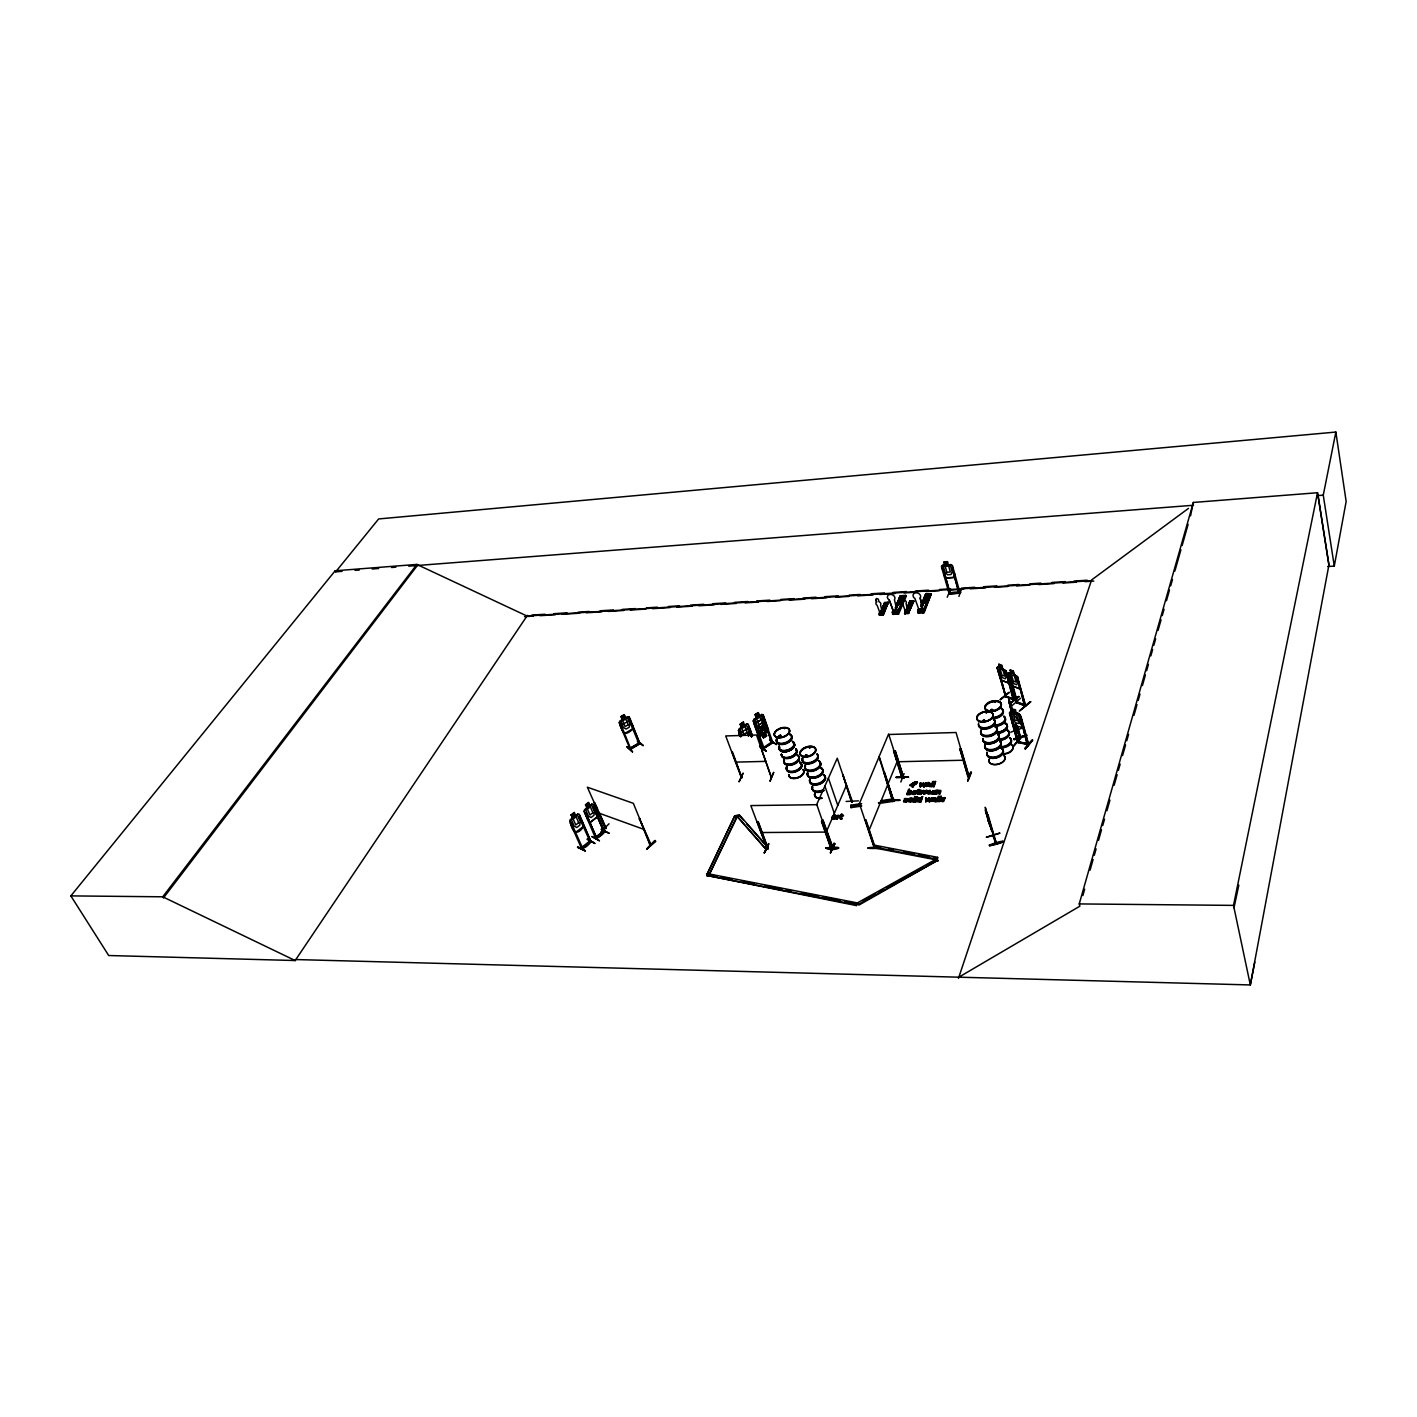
<?xml version="1.0" encoding="UTF-8"?>
<svg xmlns="http://www.w3.org/2000/svg" width="1417" height="1417" viewBox="0 0 1417 1417"><rect width="100%" height="100%" fill="white"/><g stroke="black" fill="none" stroke-linecap="round" stroke-linejoin="round"><path stroke-width="1.5" d="M925.762 801.827L928.773 799.153L925.762 801.827L925.638 797.86L926.541 801.048L929.269 797.806L926.541 801.048M920.147 786.364L923.282 784.31L920.324 786.931L920.2 783.034L921.227 783.566L920.2 783.034M920.341 793.821L920.395 790.438L920.519 794.388L923.317 791.164L920.519 794.388M920.324 786.931L920.377 783.583M1008.745 701.202L1009.79 702.619M1008.869 701.149L1011.224 706.02M638.748 744.173L639.51 742.614L629.697 748.707M629.467 748.548L630.654 748.141M639.811 743.518L630.016 749.292M931.536 793.573L933.059 790.881L935.858 791.04M627.2 747.166L632.549 751.86L627.111 746.688M604.563 830.61C604.652 831.673 602.455 835.322 595.884 839.006L584.158 811.516L584.654 809.621L591.881 804.006M593.333 806.964L594.184 806.291L593.068 806.822L604.049 832.151M912.194 793.874C911.804 792.209 914.107 790.243 915.648 791.147C914.603 794.902 911.68 789.57 916.516 791.341M999.339 671.676L1005.663 696.827L997.054 667.602L1001.341 680.213L1008.373 682.941L1008.603 679.947M590.411 840.6L589.49 841.237L590.765 840.671M577.64 814.084L579.305 814.244L590.907 841.45M589.578 841.609L581.767 848.978L570.396 823.312L571.246 822.657L582.688 848.34L582.086 847.083L589.631 841.167M582.812 848.234C579.234 846.126 582.546 852.591 591.048 841.787M894.924 610.072L894.8 611.258M898.396 611.967L897.882 610.355L898.803 611.967M1019.691 688.786L1017.424 676.954M1020.027 685.917L1019.779 688.928L1012.801 686.005M581.2 847.844L581.501 848.836L590.818 841.521L579.712 816.086L578.845 816.741L590.393 842.283L589.791 841.485M926.364 800.481L926.505 797.842M760.876 747.928L766.136 751.099L759.547 746.033M924.256 786.86L923.973 785.549L926.629 782.91L924.256 786.86L923.299 786.311L923.955 783.53L921.085 786.169L921.068 783.016M926.86 790.332L923.512 793.768L924.469 794.317L926.86 790.332L924.362 793.555L924.167 790.952L921.28 793.609L921.263 790.42L918.889 791.023L919.102 789.499L917.136 790.969L917.879 790.491M919.792 609.487C920.713 610.479 920.341 609.204 920.058 608.867C920.005 608.407 922.006 611.595 919.987 612.091L919.172 609.31L920.873 609.204L919.172 609.31M881.108 612.303L880.736 613.331L880.648 612.357M906.26 610.745L907.11 613.012L905.268 611.028L905.002 613.154M912.619 798.674L911.113 801.313L908.421 801.331M908.208 801.42L909.059 799.294L911.68 798.55A2.072 1.258 -17 0 1 912.637 798.993M895.03 611.312L895.385 610.514M920.536 610.16L919.757 610.213M771.255 777.225L761.956 750.833M892.568 800.552L899.813 800.038M893.649 800.835L884.421 773.664L892.852 801.615L879.018 756.944L859.393 803.581L874.147 847.703M1017.424 742.402L1018.717 742.278M1018.451 741.286L1017.087 741.357L1018.841 742.295M1024.509 705.772L1025.766 705.808L1017.53 678.336L1024.402 705.684M1025.642 705.772L1016.52 702.212M650.137 844.249L649.996 843.576M874.696 846.091L875.104 847.065L873.882 846.905L874.714 845.896L874.395 847.083L936.318 859.074L937.576 857.32L875.617 845.4L874.324 847.1M1016.981 701.876C1014.253 700.954 1019.089 701.238 1017.247 702.85L1009.294 675.183L1017.123 702.885M1013.651 699.077L1005.751 696.137M878.434 802.677L893.33 800.446L893.507 798.816L880.736 800.729M878.699 803.51L893.596 801.296L893.507 798.816M1013.173 699.732L1006.088 672.402L1014.359 699.732L1005.485 696.225M1022.755 724.246L1022.454 727.506L1022.808 724.37M997.745 666.893L1006.159 670.95L1014.041 700.033L1004.936 696.438M852.148 802.252L852.148 800.605M852.396 801.597L842.867 774.762L851.351 801.756M954.332 577.374L954.739 574.151M851.192 801.296L851.652 800.516M1000.65 699.661L1009.258 692.293L1000.26 699.573M1000.278 699.52L1008.939 692.612M832.913 847.472L822.958 820.319L821.523 821.417L830.911 848.517L832.718 848.092L822.958 820.319M1011.915 705.701L1020.506 698.298M605.626 827.315L604.51 827.404L605.466 827.687M605.218 828.006L606.175 828.29L599.196 812.313M861.695 806.043L851.05 807.637L850.979 805.175L861.607 803.581M851.05 807.637L850.979 805.175M734.715 815.909L706.87 874.714L734.715 815.909L739.143 814.722L767.872 847.189C770.086 849.297 764.578 848.624 768.191 848.659L758.237 821.701L757.139 821.718L767.252 848.305L764.241 852.945L768.758 844.018M880.559 848.269C863.148 849.19 864.211 846.976 880.577 847.384M994.167 701.929L995.301 702.336L994.769 701.486M991.439 710.732L991.014 709.793L990.926 710.962M992.042 710.661L992.396 709.634L992.732 710.608M992.573 710.236L991.28 710.448M983.239 720.899L983.947 720.013M986.073 712.875L986.551 711.83L986.409 712.928M987.277 712.45L986.445 711.848M982.318 721.111L983.575 721.164M825.881 847.791C830.681 852.733 852.255 845.117 825.881 847.88M748.459 736.397L749.026 732.926L747.857 733.652M826.005 848.393L838.457 848.234M906.366 611.418L905.87 611.737M935.202 792.085C928.879 789.216 939.028 791.359 932.563 792.121M763.019 714.965L772.92 742.774L772.548 741.817M771.503 742.136L772.513 741.498L762.86 747.963M930.473 792.829L927.568 793.361L931.04 792.581L930.19 790.775L927.781 792.192L930.402 792.156L929.038 790.686L926.647 793.361L930.402 794.016L930.473 792.829L927.338 792.599L930.88 792.014L930.013 790.208L926.488 792.44L928.418 793.821L930.42 792.829M930.402 792.156L929.534 791.235L927.781 792.192M1327.658 566.499L1334.283 566.091L1346.15 501.441L1335.859 432.061L378.64 518.941L335.67 571.848L335.174 570.785L416.864 564.427L526.982 616.023L1091.338 580.704M763.993 747.521L763.037 747.857M764.117 748.3L754.57 722.333L753.649 722.9L763.125 748.902L753.366 721.04M762.895 748.743L772.743 742.49L772.23 741.587M900.805 782.007L904.099 773.629M915.843 792.386L915.736 791.43L913.239 792.44M1013.934 746.015L1020.329 738.027M1254.824 962.09L1250.325 984.939L295.816 959.557L295.161 960.531L162.725 896.802L70.85 895.898L108.702 955.519L295.303 960.531M947.229 597.212L950.205 590.039M1020.789 738.115L1013.828 745.59M748.087 735.086L748.814 731.491L746.617 725.539L744.58 725.504L743.394 722.068L740.294 724.246L741.481 727.452L740.205 729.56L742.419 735.529M1334.283 566.091L1323.265 495.171L1335.859 432.061M924.628 602.172L924.256 600.861M1317.544 492.726L1328.898 565.064L1250.325 984.939L1233.516 905.392L1317.544 492.726L1193.344 502.45L1079.24 903.922L1079.86 906.189L958.848 977.181M908.722 605.75L909.82 606.281L909.962 605.201M1234.012 907.73L1238.812 885.129M898.484 602.774L900.982 602.508L898.608 603.27M884.031 607.875L884.261 606.919M920.058 801.916L918.163 801.172L918.57 798.905A2.072 1.258 -16.8 0 1 919.757 798.444C922.201 799.773 914.408 804.165 918.358 798.338A2.072 1.258 -16.8 0 1 919.598 797.877A2.409 1.452 -16.8 0 1 921.156 798.054L921.333 798.621A2.409 1.452 -16.8 0 0 919.757 798.444L917.578 799.843L917.561 801.774L920.891 801.898L922.573 796.567L921.156 798.054M935.415 799.454L932.935 797.824L936.106 798.037L935.397 801.703L931.642 800.818A1.824 1.098 -16.5 0 1 931.624 800.198L935.503 799.011L931.801 800.747A1.824 1.098 -16.5 0 0 931.819 801.384L934.529 800.782M570.059 821.488L570.537 819.699M591.881 804.148C596.522 804.413 596.805 812.915 597.46 816.741L590.216 822.409L587.825 819.982L584.265 811.48L584.725 809.656M929.853 784.557C923.246 778.518 938.532 787.356 926.24 786.063A1.789 1.08 -16.6 0 1 926.098 785.301L929.942 784.132L926.275 785.85A1.789 1.08 -16.6 0 0 926.293 786.47L928.967 785.868M907.978 793.963C913.841 787.834 906.154 797.771 909.696 791.093C914.868 793.396 903.816 794.884 908.297 794.6C911.804 795.947 913.451 788.986 909.165 790.81C912.424 789.588 912.105 795.734 907.801 793.396M809.78 747.078L809.479 748.07M810.241 747.822L809.497 747.91M805.281 755.544L805.122 756.448M805.99 756.359L805.919 755.031L807.442 755.615M1082.854 895.579L1084.66 889.221M1090.08 870.127L1093.092 859.517M1094.296 855.283L1096.103 848.907M1098.494 840.423L1101.505 829.813M1102.709 825.58L1104.516 819.221M1106.925 810.737L1109.936 800.127M1114.134 785.266L1117.145 774.674M1118.35 770.423L1120.156 764.064M1122.565 755.58L1125.559 744.97M1126.763 740.719L1128.57 734.36M1133.99 715.266L1137.001 704.656M1138.205 700.423L1139.994 694.047M1142.403 685.562L1145.414 674.953M1146.619 670.719L1148.425 664.36M1150.834 655.876L1152.641 649.5M1153.845 645.266L1155.634 638.89M1158.043 630.406L1161.054 619.796M1162.259 615.563L1164.066 609.204M1166.474 600.719L1169.468 590.11M1170.672 585.859L1172.479 579.5M1174.888 571.016L1180.91 549.796M1182.115 545.563L1188.119 524.343M1190.528 515.859L1193.344 502.45M915.825 783.53L916.321 781.794C919.385 782.45 913.575 785.992 917.313 781.777M916.002 784.079L916.321 781.794M935.84 790.686C935.131 792.546 929.269 793.059 934.919 792.882C936.867 794.494 929.942 795.203 931.394 791.979C945.493 786.258 925 796.885 935.45 793.325M780.094 735.653L780.944 736.114A8.006 4.534 -19.4 0 0 779.261 737.194L779.031 736.787A8.112 4.588 -19.4 0 1 780.714 735.653C780.678 738.487 778.659 734.591 780.82 736.521M784.628 728.551L783.601 728.09M780.413 736.557L779.704 735.848M916.48 791.005C915.754 792.847 909.927 793.378 915.541 793.183C917.277 794.795 910.724 795.486 912.052 792.28C924.097 786.86 907.482 797.31 915.843 793.059M1019.709 736.769L1016.255 724.122M1017.565 726.726L1020.541 737.159M629.644 748.406L630.282 749.54L619.76 724.512L620.859 724.122L619.76 724.512M1017.317 729.932L1016.467 729.436L1017.583 730.924M1016.786 730.499L1020.47 737.23M958.459 978.35L1091.586 579.96L1188.456 508.402M831.938 817.007L832.133 818.884L833.975 819.327A2.072 1.24 -18.9 0 0 835.268 818.867L836.225 815.643M880.896 612.215L880.931 613.118M995.549 842.566L995.938 841.574L996.293 842.672M740.489 736.539L738.487 730.57L741.339 727.417M738.434 730.641L739.072 728.834L746.794 723.981L748.3 724.335L752.516 736.273M895.013 610.196L896.075 613.455M993.104 836.119L992.608 834.347L993.034 836.136M753.95 719.322L753.313 721.129L753.95 719.322L761.62 714.487L763.196 714.894L768.351 729.489M632.744 728.958L632.584 725.203L632.761 728.976C623.887 737.974 622.329 731.349 619.229 722.741L619.831 721.023L627.66 716.683L629.29 716.967L640.023 743.748L630.246 749.504M967.598 776.126C970.415 774.231 965.349 776.941 969.21 776.799L961.116 749.115L959.964 749.15L967.935 776.835L969.086 776.799M968.183 776.481L959.964 749.15M967.9 780.838C977.145 753.685 960.815 799.046 971.477 772.371M920.235 609.611L920.66 609.363M961.116 749.115L959.858 749.434M944.926 798.922L944.342 797.558L941.543 798.161L943.421 800.109L940.392 800.853L942.606 801.668A2.037 1.24 -16.3 0 0 943.704 801.349C943.864 798.621 942.11 799.542 944.997 797.736M938.532 801.083L941.189 796.283L939.56 801.65L938.532 801.083L941.189 796.283M938.709 801.65L940.339 796.301M940.551 801.42L940.675 800.198M959.026 593.333L951.887 567.668L953.003 567.367L951.976 567.438L959.15 593.032M950.028 592.997C955.501 591.031 971.566 592.696 949.408 593.688M961.346 589.206L958.955 596.433M935.238 799.914L932.634 800.959L934.883 800.871C935.858 796.885 929.711 802.075 934.706 800.304L935.078 799.347M935.397 801.703C940.339 796.407 928.79 799.153 935.291 798.763M938.993 793.52L939.436 790.597L937.7 791.023L936.07 794.14L938.036 790.155L940.906 791.093L940.002 794.069L938.993 793.52L940.605 790.349L938.072 791.093M936.424 801.119L939.081 796.319L937.452 801.668L936.424 801.119L939.081 796.319M939.152 794.087L939.613 791.164L937.877 791.572L936.92 794.122M936.602 801.685L938.249 796.336M893.029 800.428L899.281 800.127L886.741 799.826M895.987 777.171L908.492 777.171L896.199 777.419M935.202 793.945L935.273 792.758M936.07 794.14L937.204 790.172M933.927 786.701L935.557 781.44L932.917 786.152L933.927 786.701L935.557 781.44M942.943 568.394L941.933 568.465L943.031 568.164L950.152 593.67M902.523 777.65L903.621 778.11M929.835 786.772C934.706 781.546 923.317 784.31 929.729 783.884M930.845 786.187L933.484 781.476L931.855 786.736L930.845 786.187L933.484 781.476M931.022 786.754L932.652 781.493M933.094 786.718L934.724 781.458M954.845 574.239L954.456 577.481L945.847 578.136L943.864 575.019M920.891 801.898L922.573 796.567M929.145 785.39L929.517 784.451C926.009 784.947 926.647 787.852 929.517 784.451M929.322 785.957L929.676 785.018M921.333 798.621L921.723 796.584M913.752 802.004L915.435 796.673L912.743 801.455L913.752 802.004L915.435 796.673M917.313 790.491L917.879 791.518C916.64 796.425 919.367 794.051 918.535 790.952L921.263 790.42M918.057 791.04L918.269 789.517M918.712 790.473L919.102 789.499M916.551 796.832C915.293 798.285 919.544 796.319 916.161 798.001L914.815 801.42L915.843 801.969L916.994 797.984L915.843 801.969M918.535 790.952L917.933 793.768L919.314 793.857M914.992 801.987L916.161 798.001M917.508 796.815L917.454 797.966M919.102 794.37L919.137 793.29M920.235 791.483L920.253 790.438L918.712 791.501M959.681 592.324L960.088 593.245L952.49 565.649L950.878 564.621L942.358 565.489L941.437 566.605L949.266 594.06L960.177 593.192M902.452 777.154L903.692 776.799M895.314 750.797L894.074 751.134L895.314 750.797L903.603 778.163L903.585 777.083M912.92 802.004L914.603 796.691M917.702 790.952L916.905 793.52L918.924 793.803M948.451 564.887L950.878 564.621M902.328 777.986L893.472 750.656M874.236 847.791L875.104 846.905L874.643 847.897L865.504 820.461M914.603 784.451L912.353 787.073C915.099 782.946 905.64 786.293 912.955 785.532M913.15 785.053C913.611 779.332 909.696 789.358 913.664 782.733M907.872 798.887C899.884 797.027 907.907 802.66 905.516 801.615A2.019 1.222 -17.2 0 0 906.614 801.296C905.073 798.267 909.732 797.488 904.648 800.251M913.203 787.055L913.628 784.947M913.823 784.469L914.78 782.025L909.891 785.018M914 785.036L914.78 782.025M913.806 785.514L914.78 785.018M944.785 565.188L942.305 565.312M906.012 800.074L907.553 800.499L906.791 801.863A2.019 1.222 -17.2 0 1 905.693 802.164L903.692 801.933L903.78 800.729M906.738 794.034L909.431 789.304L908.952 791.536M910.068 785.585L914.957 782.574M906.915 794.583L908.616 789.322M908.775 790.987L909.431 789.304M912.353 787.073L912.778 784.965M604.935 828.378L604.545 827.457M868.692 831.248L887.892 784.345M888.052 783.831L897.28 761.283M1017.565 702.566L1010.693 677.574M1017.601 676.865C1014.519 674.421 1008.922 669.603 1010.02 674.12L1011.72 680.39L1013.952 683.667L1016.786 684.765L1017.583 682.657L1015.9 676.37L1014.076 674.669L1017.601 676.865L1025.43 706.091L1016.237 702.549L1016.503 701.273M924.415 610.479L923.494 608.849L923.105 612.038L918.429 612.339L918.393 609.186L917.614 611.046L919.279 612.835M930.579 594.538L922.272 612.835L923.406 612.782L931.093 593.776L925.602 594.148L921.192 605.041M922.662 612.605L929.269 596.38M929.694 596.557L922.981 612.782L929.818 596.522M930.331 595.601C917.313 595.158 931.235 599.178 931.093 593.776M923.459 612.764L931.182 594.095L924.15 612.711L917.915 613.136M858.436 800.871L846.108 801.437M920.554 609.682L920.147 608.796M922.006 604.97L925.602 594.148M921.528 606.99L926.771 594.396M921.812 606.742L925.195 598.647M922.113 606.937L925.496 598.824M919.598 613.012L925.62 598.789M830.468 852.804L834.082 843.292L834.896 843.823L830.468 852.804L834.011 843.274L830.557 852.715M834.861 843.77L830.628 852.733M918.11 612.693L918.818 609.151M920.625 606.635L925.691 594.485L931.182 594.095M830.575 847.543L832.169 847.313L830.663 847.773M830.823 847.189L831.141 848.517L821.647 821.098L823.383 820.319M832.062 847.171L831.992 848.553L816.741 804.431L837.27 758.219L852.042 802.341L852.06 800.623M922.963 610.408L920.2 597.956A3.932 3.082 21.9 0 0 918.818 593.581A3.932 3.082 21.9 0 0 913.575 593.936A3.932 3.082 21.9 0 0 914.904 598.452L919.279 610.656L923.884 610.178L923.494 608.849M909.838 601.499L913.593 600.985L908.084 613.437L913.965 601.198L909.891 601.003L911.025 601.41L905.109 613.667L910.546 601.446M908.102 612.959L908.651 610.816L908.97 611.914L905.321 612.144L904.985 611.046L906.313 611.559M907.836 612.073L907.588 613.49L912.778 601.304M908.332 613.437L913.54 600.755M908.527 613.278L913.664 601.091M905.144 613.632L904.985 611.046M905.445 611.241L906.03 612.976M910.67 601.18L904.595 613.685L909.891 601.003M910.741 601.304L905.286 613.632M842.3 814.208L842.07 815.749L841.485 814.226L836.526 819.221L838.634 815.236M842.141 818.07C837.996 820.904 842.052 812.189 840.139 818.831C844.337 819.699 839.342 817.857 841.68 815.678L843.558 815.731L841.875 815.2M840.494 816.245L841.485 814.226M841.68 815.678L840.99 818.53L842.336 818.619M843.381 815.182L841.857 816.227M893.702 614.305L892.037 612.534L892.834 610.674L892.852 613.827L897.475 613.526L897.882 610.355M905.534 611.878L902.629 603.677A2.604 2.037 22.4 0 1 902.098 600.418L902.151 600.312M892.639 614.376L893.33 612.321L897.422 611.754M900.202 596.451L906.331 595.99L898.52 614.181L896.642 614.323L903.975 597.921M896.926 614.075L904.737 595.725L897.032 614.075M905.693 595.353L897.705 614.252L905.693 595.353L900.273 595.725L895.739 606.547M836.526 819.221L837.819 815.236M837.341 819.221L838.209 816.227L840.564 815.785M841.043 816.245L838.403 815.749M892.852 613.827L893.649 611.967L898.272 611.666M896.111 606.299L900.486 596.22M900.787 596.415L896.43 606.494L900.911 596.38M894.428 611.453L895.314 610.692L893.489 610.975L894.393 613.561M895.154 610.337L894.499 611.117M896.022 608.478L901.425 595.972M896.306 608.247L900.663 598.169M900.22 600.347L893.277 614.517M826.359 831.814L846.445 785.337M895.137 608.141L900.273 595.725M885.714 602.951L880.152 614.943L885.767 602.933L884.704 602.756L888.3 602.508L883.34 614.872L879.16 615.137L884.633 602.526L888.246 602.296L882.33 614.783M889.256 600.011L893.702 612.144L889.256 600.011A3.897 3.047 22.9 0 1 887.892 595.53A3.897 3.047 22.9 0 1 893.082 595.175A3.897 3.047 22.9 0 1 894.428 599.674L897.351 611.896M883.305 614.872L888.246 602.296M884.704 602.88L880.152 614.943M879.957 615.102L885.395 602.703M881.675 614.482L881.161 612.551L879.992 612.729L880.559 614.553M879.585 612.534L879.922 613.614L883.535 613.384L882.915 612.321L882.649 614.429L879.585 614.624L879.585 612.534L879.036 613.774L879.727 615.084L884.633 602.526M888.3 602.491L882.153 614.96M882.561 614.907L887.874 602.792M882.171 608.106C891.807 606.299 879.408 610.585 882.72 606.883L886.333 606.653M876.609 601.959L875.954 599.586L876.609 601.959A2.586 2.002 23.3 0 0 877.123 605.307L880.116 613.348L883.198 613.189L882.915 612.321M767.961 847.384L766.615 847.401L767.075 848.712M764.241 852.945L768.669 843.558L767.624 846.941M767.837 847.384L766.579 847.773L767.713 847.756M768.191 848.659L767.164 848.322M757.139 821.718L758.237 821.701M743.766 820.408L739.461 815.537L737.283 816.706L709.191 874.714L736.982 815.891L765.959 849.226L768.191 848.021L746.635 823.649M742.083 777.49L741.605 776.835M739.107 781.688L743.146 773.097L739.107 781.617M731.827 751.63L741.888 777.827L732.359 751.612M876.538 598.505L875.919 599.692M984.673 720.527L983.239 721.306M995.407 702.23L995.23 702.194M992.927 710.413L991.741 709.598M874.803 847.791L865.397 819.646M926.381 601.074L924.858 601.906M622.329 719.783L621.071 721.784L623.427 727.541L626.101 729.029L629.201 727.222L629.856 723.804L627.536 718.029L625.446 717.976L624.188 714.664L620.859 716.595L622.329 719.783L619.229 722.741M908.722 605.998L909.997 605.378M900.911 602.615L899.37 603.429M805.547 756.235L806.751 756.005M806.858 755.97L806.362 754.942M940.392 800.853C947.07 802.695 937.824 797.08 944.767 798.356M295.161 960.531L527.425 615.35M599.178 840.494L591.792 836.491L599.462 840.936M585.203 850.909L577.445 847.242L585.327 850.926M577.853 846.87L585.044 850.501M903.515 801.367L906.154 800.711M929.747 801.774L932.156 797.753L929.463 800.446L929.747 801.774L928.596 798.586M931.306 797.771L929.641 801.012L929.269 797.806M924.469 794.317L926.027 790.349M925.797 782.928L924.15 786.116L926.629 782.91M945.157 798.302C939.152 797.771 945.582 799.011 943.527 800.782A2.037 1.24 -16.3 0 1 942.429 801.101L940.64 800.198M856.346 905.569L857.356 902.912L936.46 858.985L937.788 860.278L858.879 905.109L857.356 902.912L708.252 873.775L706.888 875.476L856.346 905.569L857.639 903.763M907.836 798.887L905.534 799.914M875.617 845.4L874.608 847.951L936.584 859.924L937.576 857.32M997.054 667.602L997.781 666.681L999.941 667.62L999.02 664.254M932.156 797.753L928.79 801.225M162.725 896.802L416.864 564.427M163.433 897.971L417.36 565.507M887.609 602.544L882.1 614.943L882.667 613.526M1019.886 688.839L1012.712 686.076L1008.39 673.482L1009.134 672.561L1008.497 673.553M897.687 614.234L897.067 612.215M902.115 777.012L903.568 776.799M904.577 613.667L908.811 613.384M923.317 612.746L923.158 610.692L918.889 610.833L918.393 609.186M707.225 876.291L708.252 873.775M70.85 895.898L335.174 570.785M924.167 790.952L923.299 790.403L921.28 793.609M923.955 783.53L923.105 782.981L921.085 786.169M1010.392 711.972L1009.4 712.928L1017.53 742.437L1028.317 744.687M1025.731 748.672C1047.234 722.422 1010.604 766.686 1032.107 740.577M1027.006 743.73L1018.398 741.87L1028.157 743.712M1027.856 743.748L1027.042 743.518M1013.438 745.997L1020.311 738.098M1022.667 724.335L1020.293 715.142L1028.423 744.722L1027.36 744.58L1020.098 716.683L1021.108 716.896L1028.671 744.439L1017.725 742.065L1009.612 712.893M1021.108 716.896L1019.85 716.949M1010.959 715.107L1009.967 714.894L1010.959 715.107L1018.593 742.579L1011.791 716.949M1014.023 725.557L1011.986 721.944L1013.934 725.663L1022.543 727.399M1010.215 711.954L1018.788 713.637L1020.329 715.213M1011.773 709.031L1015.493 709.704L1016.255 713.318L1018.38 714.841L1020.116 721.218L1019.036 723.538L1015.652 722.812L1013.084 719.712L1011.348 713.353L1012.854 712.592C1010.764 717.657 1006.902 686.058 1009.559 701.256M605.094 831.868L593.369 804.413M603.677 831.248C583.343 844.656 605.768 835.091 604.404 830.699M996.133 842.318L995.956 843.611L985.222 807.283L993.76 836.083M996.434 843.328L993.069 834.206M992.892 835.552L995.761 843.469M991.493 709.474L991.103 710.395M991.121 710.147L992.343 709.811M982.867 720.58L984.425 719.96M984.567 720.722L983.54 721.271M994.84 701.539L994.681 701.982M832.594 816.794L833.285 816.227A2.09 1.258 -18.8 0 1 834.595 815.767L835.516 815.767A2.055 1.24 -18.8 0 1 836.42 816.192L834.578 818.654L831.992 818.619M832.417 816.245L833.107 815.678A2.09 1.258 -18.8 0 1 834.4 815.218L835.322 815.2M805.812 756.341L805.936 755.102M908.864 605.803L909.803 605.378M898.679 602.845L899.777 602.26M650.19 844.567L649.429 843.877L651.112 844.833L639.457 818.707L649.96 844.904M646.825 848.978C671.817 823.543 629.343 865.468 655.628 841.22M646.719 848.996L655.628 841.237M784.664 728.444L784.168 728.356M640.254 818.991L639.156 818.991M609.027 823.773L600.879 831.992M597.584 808.54L594.396 802.607L605.856 828.608L587.364 787.214L633.328 803.315L650.527 845.17M903.851 777.738L902.452 776.835M772.708 741.729L771.68 742.366M1021.232 709.492C1051.467 684.57 998.046 729.17 1029.787 701.911M1017.052 702.159L1025.501 704.816L1024.526 704.745M1012.836 698.935L1013.987 698.74M1018.628 696.402L1009.648 703.771L1009.719 702.832M1010.817 705.613L1009.807 703.47L1019.036 696.633M1010.356 703.594L1019 696.562L1009.878 703.275M1005.893 695.534L1004.671 695.464L1005.68 695.853M1008.373 682.941L1001.376 680.125L999.605 676.476M1010.835 682.463L1012.765 686.076M1018.362 678.654L1017.211 678.566M1008.39 673.482L1016.361 702.566M1010.321 670.206L1013.332 671.127L1014.165 674.581M1002.651 668.753L1001.908 665.246L998.808 664.183L1000.367 674.474L1002.598 677.716L1005.379 678.796L1006.159 676.706L1004.458 670.454L1002.651 668.753L1006.159 670.95M1006.92 672.721L1005.787 672.632M1010.286 669.975L1011.224 673.571L1010.179 670.046L1013.332 671.127M998.471 669.851L1005.946 696.827L997.657 669.533L998.772 669.603M603.642 831.69L595.636 838.014L596.043 838.917M594.733 843.505L587.134 839.006L594.555 842.956M601.393 829.636L609.328 833.161M944.926 565.277L943.403 566.481L945.068 572.397L947.619 574.788L951.037 574.523L952.171 571.83L950.506 565.914L948.363 565.011L947.601 561.628L943.881 562L944.926 565.277L944.059 562.035M597.46 816.741L590.216 822.409M575.957 832.151L583.184 826.625L582.918 822.675L583.308 826.678C575.851 839.059 570.059 827.51 570.36 819.593L577.711 813.978M585.522 812.685L584.672 813.34L585.788 812.827L596.805 838.386L585.788 812.827M571.104 814.757L574.31 812.384L575.639 815.731L577.658 815.59L580.244 821.47L579.783 825.208L576.878 827.475L574.222 826.164L571.618 820.266L572.716 817.999L571.104 814.757L572.574 817.981M1017.583 731.03L1015.83 724.654M991.298 709.563L991.138 710.625M992.431 710.378L990.961 710.785M992.644 710.466L991.51 711.033M806.45 755.863L805.529 755.952M805.299 756.572L806.946 756.093M884.669 607.698L884.846 606.919M769.714 740.241L776.693 744.403M767.748 731.172C759.76 737.938 757.67 731.154 763.55 737.726M765.605 732.66L768.475 729.454M763.48 737.672L766.526 735.742M772.956 742.65L763.373 748.778M744.067 734.484L747.149 732.536L744.97 726.567L741.87 728.515L744.067 734.484L747.149 732.518L749.735 734.024M756.412 729.684L758.573 732.217L766.207 727.293L766.278 723.485M758.573 732.217L766.278 727.346M738.788 732.412C740.825 730.711 737.212 734.732 740.259 736.379M747.999 726.921C748.477 724.087 749.593 735.405 751.612 736.84M762.576 717.285C764.595 715.603 761 719.606 764.011 721.253M755.544 727.134L755.456 723.201L763.249 718.384L765.41 720.916L763.178 718.33L765.339 720.863M740.719 736.663L740.613 732.713L748.442 727.86L750.62 730.41L748.335 727.984M755.651 723.308L763.214 718.543M755.031 714.699L758.343 712.627L755.031 714.699L756.341 717.941L755.084 720.049L757.245 726.018L759.813 727.523C764.188 732.359 759.122 738.416 761.584 729.33C755.615 728.232 758.981 723.981 762.009 728.232L763.728 723.343L762.948 728.497L766.314 730.818L762.576 729.613L761.921 733.475L765.003 731.509L762.86 725.575L763.604 722.015L761.46 716.046L759.423 716.01L758.201 712.751M743.464 722.121L740.081 724.158L741.41 727.399M744.651 725.327L746.724 723.928L748.282 724.494M949.266 593.776L949.904 592.749M958.884 592.111L959.876 592.023M910.954 785.089L913.841 783.3M643.123 745.555L637.88 740.967M637.331 741.286L643.159 745.59L637.845 740.914M628.776 719.234L629.874 718.844L628.776 719.234L639.173 744.244M620.469 725.699L630.494 719.907M624.915 733.315L632.62 728.905M621.053 716.683L624.188 714.877M625.393 717.923L629.29 716.967M863.431 900.539L875.015 894.127M878.859 891.984L882.72 889.841M886.581 887.697L923.229 867.346M927.09 865.202L936.743 859.836L938.054 861.129M857.356 902.912L858.596 904.259L937.788 860.278M765.658 848.411L767.872 847.189M772.194 743.181L762.807 717.445M1027.166 743.181L1027.36 744.58L1022.383 725.15M638.624 743.447L630.317 747.963L630.955 748.778M838.598 816.298L840.104 815.838M924.592 600.95L926.505 601.145M630.724 748.885L620.681 723.963M784.026 728.373L784.593 728.249M1017.459 741.073L1018.292 742.614M1024.456 704.462L1025.199 706.056M1024.704 705.453L1017.53 678.336M1009.577 701.025L1010.64 704.444M1011.348 705.879L1013.686 714.221M1012.96 709.864L1014.111 714.079M1023.074 727.718L1010.728 732.199M1013.846 738.895C1052.902 726.85 987.614 747.946 1026.404 734.909M1026.705 735.76L1014.165 739.833M985.523 811.392L988.605 819.788L988.039 817.574M986.037 812.242L991.333 829.122M989.739 825.261L988.411 821.01M594.786 843.363L587.4 839.378M987.915 814.527L996.417 843.469L995.407 841.964M986.427 837.164L999.711 833.037M986.48 837.341L999.782 833.231M989.332 845.028C1013.261 836.437 1001.234 845.028 989.367 845.134M989.509 845.577L1002.882 841.45M989.651 845.984L1003.041 841.893M608.849 833.426L601.251 829.104M915.648 793.679L912.194 793.573M935.043 793.378L931.554 793.272M1013.066 698.404L1014.041 700.033M1016.627 702.247L1024.225 704.993M949.762 593.085L948.805 593.121M876.503 598.612L877.761 598.806M902.027 597.035L903.869 597.956M853.388 805.688L857.639 805.051M883.145 801.243L887.396 800.605M850.767 806.804L861.412 805.21M991.687 709.421L992.679 709.527M806.131 755.048L807.123 755.137L806.22 755.19M335.67 571.848L342.117 571.334M355.012 570.342L359.316 570.006M372.21 568.996L378.658 568.5M391.553 567.508L395.857 567.172M408.751 566.162L1193.539 505.249M1316.676 495.684L1323.265 495.171M954.367 577.304L945.936 577.959L941.596 566.57M901.07 601.977L897.457 602.225L901.177 602.296M905.569 611.79L908.014 611.63M892.533 614.181L898.537 614.163M531.836 615.067L545.067 614.252M553.87 613.685L567.101 612.852M578.118 612.162L589.135 611.471M600.153 610.78L613.366 609.965M622.187 609.399L635.418 608.584M646.435 607.875L657.453 607.185M668.47 606.494L679.487 605.803M690.504 605.112L703.735 604.297M712.538 603.731L725.77 602.916M734.573 602.349L747.804 601.517M756.625 600.967L769.838 600.135M780.856 599.444L794.087 598.629M802.89 598.063L816.121 597.23M824.942 596.681L838.155 595.848M849.173 595.158L860.19 594.467M871.207 593.776L884.438 592.961M893.241 592.395L906.473 591.562M915.293 591.013L928.507 590.18M939.524 589.49L950.541 588.799M961.558 588.108L974.79 587.293M983.611 586.727L996.824 585.894M1007.841 585.203L1018.858 584.513M1029.876 583.822L1040.893 583.131M1051.928 582.44L1065.141 581.608M1073.962 581.059L1087.176 580.226M524.52 616.661L533.341 616.112M539.966 615.687L555.411 614.73M562.018 614.305L579.677 613.207M586.301 612.799L601.747 611.825M608.354 611.418L623.799 610.461M630.423 610.036L645.869 609.08M652.493 608.672L670.135 607.556M676.759 607.149L692.205 606.175M698.829 605.768L714.274 604.811M720.881 604.386L736.326 603.429M745.165 602.88L758.396 602.048M767.217 601.499L780.466 600.666M789.287 600.117L804.732 599.161M811.356 598.736L826.802 597.779M835.623 597.23L848.872 596.398M857.692 595.848L873.138 594.892M879.744 594.467L895.19 593.51M904.028 592.961L917.26 592.129M926.08 591.58L939.329 590.747M948.15 590.198L963.595 589.242M970.22 588.817L985.665 587.86M994.486 587.311L1007.735 586.479M1016.556 585.929L1029.787 585.097M1038.626 584.548L1054.053 583.591M1062.892 583.042L1076.123 582.21M1084.944 581.661L1093.782 581.112M772.07 743.216L767.571 731.172M888.796 734.502L956.032 732.5L968.909 776.888M893.755 751.028L901.885 778.039L901.478 777.03M771.344 777.225L756.501 734.998L725.717 735.937L741.428 777.827M735.512 762.116L766.101 761.372M897.457 761.761L964.198 760.221M968.041 776.534L969.317 776.498M896.129 777.579L908.51 777.207M916.498 782.343L917.472 782.326M910.777 784.522L912.973 784.487M887.06 800.215L899.848 800.074M893.436 800.463L899.689 800.357M913.062 791.873L915.665 791.82M927.604 791.642L930.225 791.589M932.404 791.554L935.025 791.518M886.759 799.914L899.157 799.702M893.064 800.18L899.228 800.392M1017.229 730.251L1015.528 724.016M916.321 797.417L917.685 797.381M926.683 798.409L925.638 797.86M1020.116 736.557L1017.264 726.089M816.777 804.697L750.833 805.582L767.058 848.748M735.033 816.723L737.283 816.706L765.959 849.226M760.929 832.541L826.394 832.08M831.159 848.163L832.257 848.11M876.485 847.791L868.019 848.004L876.485 847.933M706.552 873.899L708.854 873.899M1079.24 903.922L1233.516 905.392M900.008 601.942L901.017 602.686M902.328 596.982L903.55 597.443M1017.034 731.154L1015.103 724.158M894.198 750.833L902.682 778.128L903.887 778.057L895.207 751.099M605.75 828.644L594.396 802.607M888.707 848.712L892.993 849.527M903.674 851.599L914.355 853.654M918.623 854.469L929.304 856.523M933.573 857.356L937.859 858.171M708.571 874.59L717.215 876.291M721.536 877.141L732.341 879.248M743.146 881.356L753.95 883.482M764.737 885.59L782.025 888.973M786.346 889.805L790.668 890.655M801.473 892.763L818.76 896.146M823.082 896.996L840.37 900.38M844.674 901.23L855.478 903.337M706.888 875.476L856.045 904.719M1013.757 700.016L1006.088 672.402M1012.677 709.864L1015.174 711.476L1012.996 711.015M1018.788 713.637L1016.343 713.229L1018.77 713.743M760.221 735.937L758.662 735.529L755.668 727.098M758.644 735.689L760.203 736.078M761.62 714.487L763.196 714.894M1005.521 696.19L1004.972 695.216M989.066 759.618L989.066 759.406A8.325 4.959 -15 0 0 998.312 764.011A8.325 4.959 -15 0 0 1003.891 755.385M814.828 793.361L814.917 793.396A8.041 4.765 -19 0 0 822.055 798.285A8.077 4.782 -19 0 1 814.934 793.396M598.399 812.915L644.186 829.476M893.666 800.658L884.739 772.761M589.879 805.565L588.498 802.394L585.398 804.803L586.992 808.044L585.894 810.311L588.462 816.192L591.102 817.52L593.971 815.271L594.432 811.551L591.899 805.653L589.897 805.795L588.445 802.589M579.712 816.086L578.845 816.741M571.246 822.657L570.396 823.312M1031.842 740.046L1024.987 747.999M950.825 564.798L952.348 565.773M754.57 722.333L753.649 722.9M769.52 739.709L776.321 744.633M751.435 732.908L751.524 736.84M759.671 746.44L766.243 751.116M759.636 746.546L766.083 751.134M874.997 846.976L865.84 819.646M908.191 801.119L910.281 802.111A2.09 1.258 -17.1 0 0 911.592 801.65L912.459 798.426A2.072 1.258 -17 0 0 911.503 798.001L910.564 798.019A2.108 1.275 -17.1 0 0 909.253 798.48L908.368 801.685M624.188 714.664L625.517 717.799M627.058 746.759L632.549 751.86M756.448 729.56L758.626 732.058M1022.525 726.726L1012.447 712.45M1012.748 698.687L1013.12 699.768M1011.366 705.967L1010.516 704.444L1013.084 713.105M1011.543 709.811L1012.553 711.954M1016.821 730.463L1020.01 737.407M903.78 597.584L904.56 600.241A2.604 2.037 22.4 0 1 906.048 603.553L907.978 611.719M569.988 821.453L573.761 829.901M593.068 806.822L604.173 832.487M629.697 718.702L639.864 743.836M1026.528 735.352L1013.987 739.373M988.499 821.045L989.349 823.614M758.095 822.002L767.89 848.748M739.709 731.845L741.392 735.954M738.558 730.623L740.436 735.724M748.69 726.195L752.303 736.114M758.272 712.574L759.423 716.01M822.781 821.081L832.505 848.287M824.889 786.098L834.33 813.393M828.414 778.146L837.784 805.405M1010.994 708.659L1012.287 712.521L1008.638 698.705M893.596 801.296L879.178 756.43L888.618 734.024L902.735 778.181M988.003 819.699L991.989 831.62L991.439 828.963M936.46 858.985L936.584 859.924M986.019 812.207L985.346 809.674L988.304 821.134M1011.313 710.112L1012.553 714.186L1008.833 701.043L1012.517 714.274M878.381 599.426L879.036 601.8A2.586 2.002 23.3 0 1 880.559 605.077L882.543 613.189M887.697 603.518L884.173 603.979M893.259 610.656L894.322 613.72M892.834 610.674L893.33 612.321M901.46 598.027L902.098 600.418M908.563 604.51L912.141 604.049M943.031 568.164L950.293 593.918M1012.677 709.226L1013.828 713.442M1027.892 743.712L1028.122 744.74M1013.226 671.215L1014.076 674.669M920.2 597.956L923.034 610.266M989.969 824.889L990.27 826.306M1317.934 494.586L1328.951 564.798M928.773 799.153L928.967 801.792M923.122 783.743L923.477 786.878M923.317 791.164L923.689 794.335M596.982 812.827L597.265 816.653M923.778 782.963L923.973 785.549M923.99 790.385L924.185 792.989M740.79 732.819L740.825 736.61M751.311 732.961L751.347 736.734M994.769 726.921A8.378 4.889 -15.2 0 1 996.009 733.103A8.378 4.889 -15.2 0 1 985.913 736.716A8.378 4.889 -15.2 0 1 981.202 731.774M996.098 727.204A8.502 4.959 -15.2 0 1 990.359 735.901A8.502 4.959 -15.2 0 1 980.971 731.331M996.505 733.067A8.378 4.906 -15.2 0 1 994.256 741.693A8.378 4.906 -15.2 0 1 982.725 739.249M997.958 734.165A8.378 4.906 -15.2 0 1 993.352 742.419A8.378 4.906 -15.2 0 1 982.813 739.568M993.955 719.535A8.52 4.942 -15.3 0 1 989.243 727.877A8.52 4.942 -15.3 0 1 978.562 725.043M995.761 726.425A8.378 4.889 -15.2 0 1 994.256 733.05A8.378 4.889 -15.2 0 1 983.717 735.086A8.378 4.889 -15.2 0 1 981.609 729.153M993.972 720.031A8.396 4.871 -15.2 0 1 989.349 728.267A8.396 4.871 -15.2 0 1 978.793 725.469M995.992 726.815A8.502 4.959 -15.2 0 1 994.468 733.545A8.502 4.959 -15.2 0 1 983.77 735.6A8.502 4.959 -15.2 0 1 981.627 729.578M992.467 718.348A8.52 4.942 -15.3 0 1 990.164 727.063A8.52 4.942 -15.3 0 1 978.438 724.636M992.254 717.976A8.413 4.871 -15.3 0 1 993.494 724.14A8.413 4.871 -15.3 0 1 983.363 727.753A8.413 4.871 -15.3 0 1 978.651 722.847M998.631 734.715A8.307 4.871 -15.2 0 1 992.148 742.207A8.307 4.871 -15.2 0 1 982.743 739.054M1000.792 748.052A8.431 4.995 -15.1 0 1 998.56 756.837A8.431 4.995 -15.1 0 1 986.923 754.305M1003.962 755.633A8.307 4.959 -15 0 1 1002.51 762.328A8.307 4.959 -15 0 1 992.042 764.312A8.307 4.959 -15 0 1 989.916 758.29M1002.191 749.345A8.325 4.924 -15.1 0 1 997.639 757.617A8.325 4.924 -15.1 0 1 987.153 754.712M998.029 734.413A8.378 4.906 -15.2 0 1 992.378 743.004A8.378 4.906 -15.2 0 1 983.115 738.47M1000.048 741.286A8.467 4.977 -15.1 0 1 998.542 748.052A8.467 4.977 -15.1 0 1 987.897 750.089A8.467 4.977 -15.1 0 1 985.754 744.014M1000.491 747.29A8.325 4.924 -15.1 0 1 1001.748 753.525A8.325 4.924 -15.1 0 1 991.723 757.103A8.325 4.924 -15.1 0 1 987.011 752.108M1002.953 749.522A8.431 4.995 -15.1 0 1 995.319 757.422A8.431 4.995 -15.1 0 1 987.029 752.551M1000.685 747.662A8.431 4.995 -15.1 0 1 1002.049 748.459M999.941 740.896A8.467 4.977 -15.1 0 1 998.436 747.662A8.467 4.977 -15.1 0 1 987.791 749.699A8.467 4.977 -15.1 0 1 985.647 743.624M999.711 740.524A8.343 4.924 -15.1 0 1 998.223 747.184A8.343 4.924 -15.1 0 1 987.738 749.186A8.343 4.924 -15.1 0 1 985.612 743.216M819.947 762.452A8.148 4.729 -19 0 1 813.659 770.99A8.148 4.729 -19 0 1 805.494 766.42M818.689 761.177A8.254 4.8 -19 0 1 819.15 767.465A8.254 4.8 -19 0 1 809.142 771.043A8.254 4.8 -19 0 1 805.246 765.995M820.815 767.607A8.148 4.747 -19 0 1 821.275 773.824A8.148 4.747 -19 0 1 811.41 777.366A8.148 4.747 -19 0 1 807.566 772.336M820.744 767.447A8.112 4.729 -19 0 1 817.662 776.038A8.112 4.729 -19 0 1 807.176 773.505M821.01 768.156A8.148 4.747 -19 0 1 821.47 774.39A8.148 4.747 -19 0 1 811.604 777.915A8.148 4.747 -19 0 1 807.761 772.903M817.326 754.553A8.289 4.782 -19 0 1 810.931 763.196A8.289 4.782 -19 0 1 802.642 758.573M818.335 760.433A8.148 4.729 -19 0 1 818.353 767.058A8.148 4.729 -19 0 1 807.761 769.962A8.148 4.729 -19 0 1 805.936 763.834M817.379 755.031A8.165 4.712 -19 0 1 811.073 763.568A8.165 4.712 -19 0 1 802.908 759.016M818.565 760.787A8.254 4.782 -19 0 1 818.583 767.518A8.254 4.782 -19 0 1 807.849 770.458A8.254 4.782 -19 0 1 805.99 764.241M817.202 754.163A8.289 4.782 -19 0 1 810.807 762.807A8.289 4.782 -19 0 1 802.518 758.201M816.954 753.791A8.165 4.712 -19 0 1 810.648 762.311A8.165 4.712 -19 0 1 802.465 757.758M823.791 790.42A8.201 4.836 -19 0 1 815.041 791.713A8.201 4.836 -19 0 1 812.561 786.896M823.879 790.792A8.095 4.765 -19 0 1 815.253 792.068A8.095 4.765 -19 0 1 812.827 787.303M821.913 797.86A8.024 4.747 -19 0 1 814.846 792.989M821.116 768.545A8.112 4.729 -19 0 1 821.577 774.745A8.112 4.729 -19 0 1 811.746 778.252A8.112 4.729 -19 0 1 807.92 773.257M823.401 774.798A8.219 4.818 -19 0 1 820.284 783.566A8.219 4.818 -19 0 1 809.656 780.944M823.454 789.57A8.095 4.765 -19 0 1 814.828 790.845A8.095 4.765 -19 0 1 812.384 786.081M823.454 775.294A8.112 4.747 -19 0 1 820.408 783.938A8.112 4.747 -19 0 1 809.904 781.352M823.667 790.031A8.201 4.836 -19 0 1 814.899 791.324A8.201 4.836 -19 0 1 812.437 786.506M824.464 775.223A8.219 4.818 -19 0 1 818.14 783.902A8.219 4.818 -19 0 1 809.886 779.208M824.216 774.851A8.112 4.747 -19 0 1 817.981 783.406A8.112 4.747 -19 0 1 809.833 778.783M835.074 815.2A2.09 1.258 -18.8 0 1 835.995 815.643M1001.784 708.376A8.378 4.818 -15.1 0 1 1001.5 713.92A8.378 4.818 -15.1 0 1 992.963 717.339M1004.122 716.435A8.467 4.906 -15 0 1 1003.838 722.068A8.467 4.906 -15 0 1 995.212 725.522M1002.138 709.651A8.36 4.818 -15.1 0 1 1001.854 715.213A8.36 4.818 -15.1 0 1 993.317 718.632M1003.909 716.028A8.343 4.836 -15 0 1 1003.626 721.59A8.343 4.836 -15 0 1 995.106 725.008M1004.263 717.321A8.343 4.836 -15 0 1 1003.98 722.883A8.343 4.836 -15 0 1 995.478 726.301M1004.228 716.825A8.467 4.906 -15 0 1 1003.944 722.457A8.467 4.906 -15 0 1 995.319 725.911M1000.739 708.394A8.484 4.889 -15.1 0 1 1002.386 714.133A8.484 4.889 -15.1 0 1 993.175 718.26M1002.899 709.793A8.484 4.889 -15.1 0 1 1001.022 715.018A8.484 4.889 -15.1 0 1 993.051 717.852M1000.632 708.004A8.484 4.889 -15.1 0 1 1002.014 708.766M1004.706 723.007A8.343 4.853 -15 0 1 1006.336 728.692A8.343 4.853 -15 0 1 997.285 732.766M1006.017 723.75A8.307 4.836 -15 0 1 1005.751 729.312A8.307 4.836 -15 0 1 997.267 732.713M1005.964 723.449A8.343 4.853 -15 0 1 1005.68 729.029A8.343 4.853 -15 0 1 997.178 732.447M1006.442 729.348A8.307 4.871 -14.9 0 1 1008.089 735.051A8.307 4.871 -14.9 0 1 999.056 739.107M1010.108 738.062A8.396 4.942 -14.9 0 1 1009.843 743.73A8.396 4.942 -14.9 0 1 1001.27 747.166M1008.142 731.385A8.307 4.871 -14.9 0 1 1007.877 736.964A8.307 4.871 -14.9 0 1 999.41 740.365M1009.878 737.672A8.289 4.871 -14.9 0 1 1009.612 743.27A8.289 4.871 -14.9 0 1 1001.181 746.653M1010.232 738.93A8.289 4.889 -14.9 0 1 1009.967 744.527A8.289 4.889 -14.9 0 1 1001.536 747.928M1010.498 744.031A8.254 4.889 -14.9 0 1 1012.145 749.752A8.254 4.889 -14.9 0 1 1003.183 753.773M1010.215 738.434A8.396 4.942 -14.9 0 1 1009.949 744.12A8.396 4.942 -14.9 0 1 1001.376 747.556M1008.125 730.889A8.431 4.942 -14.9 0 1 1007.841 736.557A8.431 4.942 -14.9 0 1 999.268 740.011M1006.637 729.72A8.431 4.924 -14.9 0 1 1008.302 735.512A8.431 4.924 -14.9 0 1 999.162 739.621M1007.08 725.433A8.307 4.836 -15 0 1 1005.255 730.587A8.307 4.836 -15 0 1 997.462 733.368M1004.848 723.644A8.307 4.836 -15 0 1 1006.212 724.406M1004.777 723.255A8.343 4.853 -15 0 1 1006.407 728.958A8.343 4.853 -15 0 1 997.355 733.014M1010.64 744.439A8.289 4.906 -14.8 0 1 1012.287 750.178A8.289 4.906 -14.8 0 1 1003.289 754.234M792.617 741.888A8.095 4.605 -19.4 0 1 792.953 747.981A8.095 4.605 -19.4 0 1 783.14 751.488A8.095 4.605 -19.4 0 1 779.439 746.617M795.805 748.831A7.953 4.552 -19.4 0 1 790.562 756.802A7.953 4.552 -19.4 0 1 781.352 754.003A7.988 4.57 -19.4 0 0 790.633 756.997A7.988 4.57 -19.4 0 0 795.893 748.991M795.982 749.239A7.988 4.57 -19.4 0 1 790.721 757.227A7.971 4.552 -19.4 0 1 781.493 754.429A7.988 4.57 -19.4 0 0 790.721 757.227A7.971 4.552 -19.4 0 0 795.964 749.239A7.971 4.552 -19.4 0 1 790.739 757.298A7.971 4.552 -19.4 0 1 781.511 754.499M790.031 734.573A8.112 4.588 -19.4 0 1 790.367 740.63A8.112 4.588 -19.4 0 1 780.537 744.155A8.112 4.588 -19.4 0 1 776.835 739.302M793.378 741.923A7.971 4.534 -19.4 0 1 787.126 750.195A7.971 4.534 -19.4 0 1 779.261 745.803A7.988 4.534 -19.4 0 0 782.91 750.62A7.988 4.534 -19.4 0 0 792.581 747.149A7.988 4.534 -19.4 0 0 792.245 741.162M790.101 735.051A8.006 4.534 -19.4 0 1 790.438 741.038A8.006 4.534 -19.4 0 1 780.732 744.51A8.006 4.534 -19.4 0 1 777.083 739.727M792.475 741.516A8.095 4.605 -19.4 0 1 792.812 747.591A8.095 4.605 -19.4 0 1 783.016 751.116A8.095 4.605 -19.4 0 1 779.297 746.245M789.907 734.201A8.112 4.588 -19.4 0 1 790.225 740.259A8.112 4.588 -19.4 0 1 780.395 743.783A8.112 4.588 -19.4 0 1 776.693 738.93M778.907 736.362A8.112 4.588 -19.4 0 1 780.59 735.264M789.676 733.829A8.006 4.534 -19.4 0 1 789.995 739.816A8.006 4.534 -19.4 0 1 780.289 743.287A8.006 4.534 -19.4 0 1 776.64 738.505M778.819 735.954A8.006 4.534 -19.4 0 1 780.484 734.892M799.95 763.037A7.935 4.588 -19.4 0 1 800.322 769.077A7.935 4.588 -19.4 0 1 790.704 772.531A7.935 4.588 -19.4 0 1 787.055 767.66M799.879 762.559A8.041 4.641 -19.4 0 1 800.251 768.687A8.041 4.641 -19.4 0 1 790.509 772.176A8.041 4.641 -19.4 0 1 786.807 767.252M803.049 769.431A7.9 4.588 -19.4 0 1 797.877 777.419A7.9 4.588 -19.4 0 1 788.702 774.568M796.177 749.912A7.953 4.552 -19.4 0 1 790.952 757.882A7.953 4.552 -19.4 0 1 781.741 755.084M803.138 769.59A7.917 4.605 -19.4 0 1 797.948 777.614A7.917 4.605 -19.4 0 1 788.72 774.745M803.209 769.821A7.917 4.605 -19.4 0 1 798.019 777.844A7.917 4.605 -19.4 0 1 788.808 774.975M796.088 749.54A7.988 4.57 -19.4 0 1 790.828 757.546A7.988 4.57 -19.4 0 1 781.582 754.73M797.346 755.35A8.059 4.641 -19.4 0 1 797.7 761.46A8.059 4.641 -19.4 0 1 787.941 764.95A8.059 4.641 -19.4 0 1 784.221 760.043M799.525 761.832A7.935 4.588 -19.4 0 1 799.897 767.872A7.935 4.588 -19.4 0 1 790.279 771.309A7.935 4.588 -19.4 0 1 786.612 766.455M798.55 756.589A7.953 4.57 -19.4 0 1 792.333 764.897A7.953 4.57 -19.4 0 1 784.469 760.451M799.755 762.187A8.041 4.641 -19.4 0 1 799.684 768.74A8.041 4.641 -19.4 0 1 789.251 771.592A8.041 4.641 -19.4 0 1 787.533 765.552M797.222 754.978A8.059 4.623 -19.4 0 1 797.576 761.088A8.059 4.623 -19.4 0 1 787.799 764.578A8.059 4.623 -19.4 0 1 784.097 759.671M796.992 754.606A7.953 4.57 -19.4 0 1 797.346 760.646A7.953 4.57 -19.4 0 1 787.71 764.082A7.953 4.57 -19.4 0 1 784.044 759.246M758.892 724.955L758.166 728.551L760.309 734.484L762.328 734.502L763.48 737.903L766.739 735.83L765.393 732.571L766.632 730.481L759.813 717.073L756.731 719.004L758.892 724.973L761.956 723.042L758.892 724.955M926.417 600.879L923.937 601.605L926.417 600.879M908.97 799.79C908.368 803.297 914.213 798.745 910.741 798.568A2.108 1.275 -17.1 0 0 909.431 799.029L908.97 799.79M909.147 800.357L910.104 801.544A2.09 1.258 -17.1 0 0 911.414 801.083L911.574 799.099L909.147 800.357M832.771 817.007C834.064 821.453 837.128 812.384 832.771 817.007M832.966 817.556L833.781 818.76A2.072 1.24 -18.9 0 0 835.074 818.317L835.375 816.298L832.966 817.556M773.664 772.442L770.051 781.086L773.664 772.442M578.685 822.692L575.78 824.942L573.194 819.061L576.099 816.794L578.685 822.692M592.891 812.738L590.003 814.988L587.453 809.107L590.358 806.858L592.891 812.738M588.693 804.608L586.833 806.06L586.372 804.998L588.232 803.563L588.693 804.608M573.956 813.5L572.078 814.952L572.557 816.015L574.434 814.562L573.956 813.5M765.41 734.502L763.444 735.742L763.834 736.805L765.782 735.547L765.41 734.502M762.86 725.575L759.813 727.506L762.877 725.593M743.039 723.184L741.056 724.424L741.445 725.504L743.429 724.246L743.039 723.184M757.9 713.672L755.934 714.93L756.306 715.992L758.29 714.753L757.9 713.672M628.209 724.76L625.092 726.567L622.736 720.81L625.853 719.004L628.209 724.76M623.834 715.709L621.833 716.878L622.258 717.905L624.259 716.754L623.834 715.709M946.999 562.407L944.802 562.584L945.104 563.647L947.3 563.47L946.999 562.407M948.664 566.056L945.228 566.339L946.893 572.255L950.329 571.99L948.664 566.056M904.914 597.177L899.476 597.531L904.914 597.177M904.383 598.399L898.945 598.753L904.383 598.399M929.818 596.84L924.327 597.212L929.818 596.84M903.603 600.223L898.165 600.595L903.603 600.223M929.056 598.683L923.565 599.037L929.056 598.683M928.365 600.312L922.874 600.684L928.365 600.312M913.009 601.995L909.36 602.225L913.009 601.995M887.343 604.333L883.747 604.563L887.414 604.545M902.098 603.695L896.66 604.049L902.098 603.695M912.672 602.81L909.023 603.057L912.672 602.81M927.604 602.172L922.095 602.526L927.604 602.172M886.812 605.555L883.198 605.803L886.812 605.555M911.68 605.13L908.031 605.378L911.68 605.13M911.166 606.37L907.5 606.618L911.166 606.37M1016.556 714.451L1013.173 713.725L1014.909 720.102L1018.292 720.828L1016.556 714.451M1001.394 665.76L999.587 665.087L1001.695 666.893L1001.394 665.76M1012.801 671.658L1010.976 670.967L1013.102 672.774L1012.801 671.658M1002.953 669.869L1000.154 668.806L1001.854 675.059L1004.653 676.122L1002.953 669.869M1014.377 675.785L1011.525 674.705L1013.226 680.975L1016.06 682.073L1014.377 675.785M980.989 721.501A8.431 4.871 -15.3 0 0 993.122 714.788A8.431 4.871 -15.3 0 0 980.546 712.946A8.431 4.871 -15.3 0 0 980.989 721.501M981.113 721.855A8.413 4.853 -15.3 0 0 993.193 715.178A8.396 4.836 -15.3 0 0 980.688 713.336A8.413 4.853 -15.3 0 0 981.113 721.855A8.396 4.836 -15.3 0 0 993.175 715.178A8.413 4.853 -15.3 0 0 980.67 713.336A8.396 4.836 -15.3 0 0 981.113 721.838M992.485 743.358A8.343 4.889 -15.2 0 0 998.099 734.803A8.307 4.871 -15.2 0 1 992.467 743.34A8.343 4.889 -15.2 0 1 983.239 738.859A8.307 4.871 -15.2 0 0 992.467 743.34M994.468 750.372A8.325 4.906 -15.1 0 0 1000.065 741.799A8.343 4.924 -15.1 0 1 994.468 750.372A8.343 4.924 -15.1 0 1 985.222 745.838A8.325 4.906 -15.1 0 0 994.468 750.372M803.563 756.43A8.201 4.712 -19 0 0 815.696 749.806A8.201 4.712 -19 0 0 804.148 747.839A8.201 4.712 -19 0 0 803.563 756.43M803.793 757.015A8.165 4.694 -19 0 0 815.873 750.425A8.165 4.694 -19 0 0 804.378 748.477A8.165 4.694 -19 0 0 803.793 757.015M803.652 756.678A8.201 4.712 -19 0 0 815.785 750.054A8.201 4.712 -19 0 0 804.236 748.087A8.201 4.712 -19 0 0 803.652 756.678M989.19 710.803A8.413 4.818 -15.1 0 0 1001.252 704.143A8.413 4.818 -15.1 0 0 988.712 702.354A8.413 4.818 -15.1 0 0 989.19 710.803M989.385 711.423A8.378 4.8 -15.1 0 0 1001.394 704.798A8.378 4.8 -15.1 0 0 988.907 702.991A8.378 4.8 -15.1 0 0 989.385 711.423A8.343 4.782 -15.1 0 0 1001.376 704.798A8.343 4.782 -15.1 0 0 988.924 703.009A8.343 4.782 -15.1 0 0 989.403 711.405M989.261 711.068A8.396 4.818 -15.1 0 0 1001.323 704.408A8.396 4.818 -15.1 0 0 988.783 702.602A8.396 4.818 -15.1 0 0 989.261 711.068M1005.609 728.834A8.307 4.836 -15 0 0 1005.893 723.272A8.289 4.836 -15 0 1 1005.609 728.852A8.289 4.836 -15 0 1 997.143 732.235A8.307 4.836 -15 0 0 1005.609 728.834M786.559 751.648A7.971 4.534 -19.4 0 0 794.476 744.155A7.988 4.552 -19.4 0 1 786.559 751.665A7.988 4.552 -19.4 0 1 779.687 747.042A7.971 4.534 -19.4 0 0 786.559 751.648M793.803 743.146A7.971 4.534 -19.4 0 0 792.67 742.384A7.988 4.552 -19.4 0 1 793.821 743.128M777.632 737.301A8.041 4.517 -19.4 0 0 789.57 730.853A8.041 4.517 -19.4 0 0 778.358 729.011A8.041 4.517 -19.4 0 0 777.632 737.301M777.774 737.655A8.006 4.499 -19.4 0 0 789.659 731.225A8.006 4.499 -19.4 0 0 778.5 729.383A8.006 4.499 -19.4 0 0 777.774 737.655A7.988 4.499 -19.4 0 0 789.659 731.243A7.988 4.499 -19.4 0 0 778.518 729.401A7.988 4.499 -19.4 0 0 777.791 737.655"/></g></svg>
